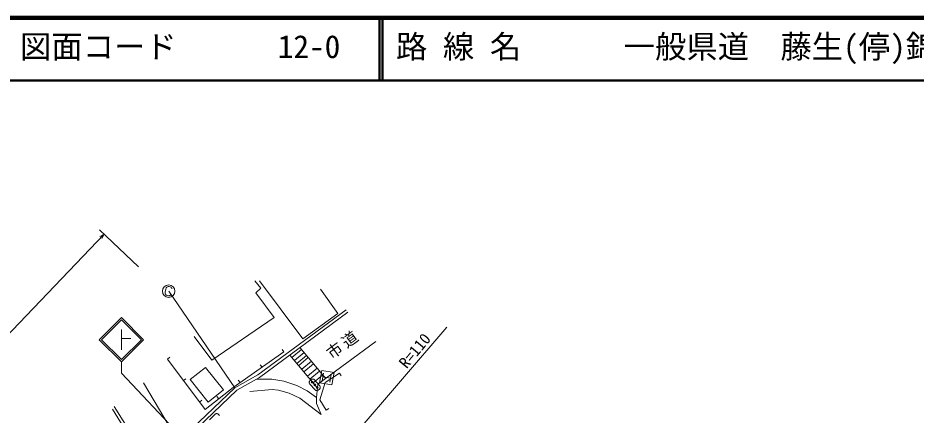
# Model space of a CAD drawing. Units: millimetres, scale not verified. Extents: x 40000 to 680000, y 20000 to 380000.
# Drawn here: x 120056 to 263381, y 316668 to 380000 of the extents above; entities that cross this region are included whole.
import ezdxf
from ezdxf.enums import TextEntityAlignment as Align

# ---------------------------------------------------------------- set-up
doc = ezdxf.new("R2010")
doc.units = ezdxf.units.MM
doc.header["$LTSCALE"] = 1000
for name, color, linetype, lineweight in [('M-BGD', 7, 'Continuous', 13), ('M-BMK-HTXT', 7, 'Continuous', 13), ('M-BMK-STRC', 7, 'Continuous', 13), ('M-TTL', 2, 'Continuous', 140), ('M-TTL-LINE', 7, 'Continuous', 50), ('M-TTL-TXT', 7, 'Continuous', 13)]:
    doc.layers.add(name, color=color, linetype=linetype, lineweight=lineweight)
doc.styles.add('ＭＳ ゴシック', font='')
doc.styles.get('ＭＳ ゴシック').set_extended_font_data('MS Gothic')

msp = doc.modelspace()

# ---------------------------------------------------------------- linework, layer by layer
at = {"layer": 'M-BGD'}
for p, q in [((143708, 336954), (143633, 336764)), ((143825, 337075), (143708, 336954)), ((144002, 337156), (143825, 337075)), ((144160, 337158), (144002, 337156)), ((144352, 337125), (144160, 337158)), ((144460, 337075), (144352, 337125)), ((144544, 337004), (144460, 337075)), ((144601, 336923), (144544, 337004)), ((144624, 336823), (144601, 336923)), ((158794, 336895), (157833, 338065)), ((157997, 336160), (158794, 336895)), ((158582, 338058), (165503, 328832)), ((143633, 336764), (143548, 336281)), ((143548, 336281), (143551, 336068)), ((143551, 336068), (143603, 335931)), ((143603, 335931), (143728, 335803)), ((143728, 335803), (143898, 335732)), ((143898, 335732), (144085, 335699)), ((144085, 335699), (144231, 335689)), ((144108, 336431), (154687, 321032)), ((144231, 335689), (144312, 335720)), ((144312, 335720), (144393, 335772)), ((144393, 335772), (144434, 335836)), ((160931, 332223), (157997, 336160)), ((171130, 332843), (168318, 336758)), ((158343, 323092), (172416, 333464)), ((158615, 322671), (172713, 333061)), ((165503, 328832), (171130, 332843)), ((151018, 325424), (160931, 332223)), ((169497, 308556), (188514, 330704)), ((148177, 329177), (151018, 325424)), ((177181, 328416), (167913, 321581)), ((162506, 326734), (162219, 327144)), ((165312, 327120), (163779, 325839)), ((165061, 327421), (169168, 322507)), ((143918, 325592), (144319, 325890)), ((149918, 317529), (143918, 325592)), ((162506, 326734), (154420, 321072)), ((163449, 326234), (167850, 320968)), ((165723, 326628), (164190, 325347)), ((166120, 326154), (164587, 324873)), ((166394, 325826), (164861, 324545)), ((147553, 322324), (149989, 324271)), ((149989, 324271), (152858, 320679)), ((159004, 324282), (158717, 324691)), ((166876, 325249), (165343, 323968)), ((167237, 324817), (165704, 323536)), ((167793, 324152), (166260, 322870)), ((154687, 321032), (158343, 323092)), ((154986, 320627), (158615, 322671)), ((168187, 323681), (166653, 322400)), ((168690, 323079), (167156, 321798)), ((168182, 321823), (168529, 323792)), ((168529, 323792), (170499, 323445)), ((168833, 323358), (168616, 322127)), ((168725, 322742), (169956, 322525)), ((169066, 321848), (171348, 323331)), ((170064, 323141), (169847, 321910)), ((170499, 323445), (170151, 321475)), ((171348, 323331), (171621, 322912)), ((145567, 312611), (140074, 321806)), ((146470, 322162), (146871, 322461)), ((150422, 318733), (147553, 322324)), ((154420, 321072), (149918, 317529)), ((155502, 321830), (155215, 322239)), ((158105, 322384), (160562, 322399)), ((160562, 322399), (162475, 322062)), ((162475, 322062), (164568, 321394)), ((164568, 321394), (166205, 320507)), ((166533, 321818), (166543, 321941)), ((166563, 321724), (166533, 321818)), ((166543, 321941), (166574, 322042)), ((166631, 321617), (166563, 321724)), ((166574, 322042), (166661, 322146)), ((167462, 320683), (166631, 321617)), ((166661, 322146), (166848, 322313)), ((166848, 322313), (166966, 322384)), ((166966, 322384), (167066, 322406)), ((167066, 322406), (167179, 322400)), ((167179, 322400), (167280, 322362)), ((167280, 322362), (167378, 322282)), ((167378, 322282), (168209, 321348)), ((167913, 321581), (167696, 319468)), ((170151, 321475), (168182, 321823)), ((168209, 321348), (168277, 321242)), ((168219, 319079), (169066, 321848)), ((168277, 321242), (168300, 321148)), ((168300, 321148), (168296, 321025)), ((146506, 313245), (154687, 321032)), ((146850, 312883), (154986, 320627)), ((152858, 320679), (150422, 318733)), ((152099, 319245), (151789, 319638)), ((160623, 320761), (157050, 320436)), ((161621, 320633), (160623, 320761)), ((163329, 320141), (161621, 320633)), ((165029, 319338), (163329, 320141)), ((166205, 320507), (167696, 319468)), ((167553, 320604), (167462, 320683)), ((167653, 320566), (167553, 320604)), ((167773, 320559), (167653, 320566)), ((167874, 320582), (167773, 320559)), ((167991, 320653), (167874, 320582)), ((168178, 320819), (167991, 320653)), ((168262, 320927), (168178, 320819)), ((168296, 321025), (168262, 320927)), ((149022, 318733), (149423, 319031)), ((168421, 316731), (165029, 319338)), ((167696, 319468), (167679, 318488)), ((167679, 318488), (168421, 316731)), ((169236, 317464), (168219, 319079)), ((139045, 311282), (135131, 317612)), ((135385, 318035), (140591, 309859)), ((150608, 315927), (151513, 316790)), ((151513, 316790), (151617, 316861)), ((151617, 316861), (151710, 316895)), ((151710, 316895), (151833, 316888)), ((151833, 316888), (151935, 316861)), ((151935, 316861), (152043, 316777)), ((152043, 316777), (152215, 316596)), ((169236, 317464), (169659, 317730))]:
    msp.add_line(p, q, dxfattribs=at)
for centre, radius in [((144108, 336431), 995), ((167021, 321931), 150), ((167420, 321483), 150), ((167819, 321035), 150)]:
    msp.add_circle(centre, radius, dxfattribs=at)
at = {"layer": 'M-BMK-HTXT'}
for p, q in [((73597, 282504), (133814, 345539)), ((133091, 346230), (139305, 340293)), ((133140, 345146), (133814, 345539)), ((133814, 345539), (133450, 344849))]:
    msp.add_line(p, q, dxfattribs=at)
at = {"layer": 'M-BMK-STRC'}
for p, q in [((133035, 328688), (136570, 332224)), ((133388, 328688), (136570, 331870)), ((136570, 332224), (140106, 328688)), ((139752, 328688), (136570, 331870)), ((136570, 327079), (136570, 330304)), ((136570, 325153), (133035, 328688)), ((136570, 325506), (133388, 328688)), ((136570, 328850), (138070, 328850)), ((140106, 328688), (136570, 325153)), ((136570, 325506), (139752, 328688)), ((136570, 325153), (136570, 323365)), ((136570, 323365), (147014, 312272))]:
    msp.add_line(p, q, dxfattribs=at)
at = {"layer": 'M-TTL'}
msp.add_line((680000, 380000), (40000, 380000), dxfattribs=at)
at = {"layer": 'M-TTL-LINE'}
for p, q in [((177750, 380000), (177750, 370000)), ((178250, 380000), (178250, 370000)), ((40000, 370000), (680000, 370000))]:
    msp.add_line(p, q, dxfattribs=at)

# ---------------------------------------------------------------- texts
at = {"layer": 'M-BGD', "style": 'ＭＳ ゴシック'}
msp.add_text('R=110', height=1833, rotation=50.3, dxfattribs=at).set_placement((182514, 323596), align=Align.BOTTOM_LEFT)
at = {"layer": 'M-BGD', "insert": (170248, 325318), "char_height": 1833, "attachment_point": 7, "rotation": 36.4, "style": 'ＭＳ ゴシック'}
msp.add_mtext('\\T1.2;市道', dxfattribs=at)
at = {"layer": 'M-TTL-TXT', "style": 'ＭＳ ゴシック'}
for s, p in [('図面コード', (120380, 372500)), ('12-0', (161521, 372500)), ('路 線 名', (180380, 372500)), ('一般県道\u3000藤生(停)錦帯橋線', (216734, 372500))]:
    msp.add_text(s, height=3666, dxfattribs=at).set_placement(p, align=Align.BOTTOM_LEFT)

doc.saveas('drawing.dxf')
